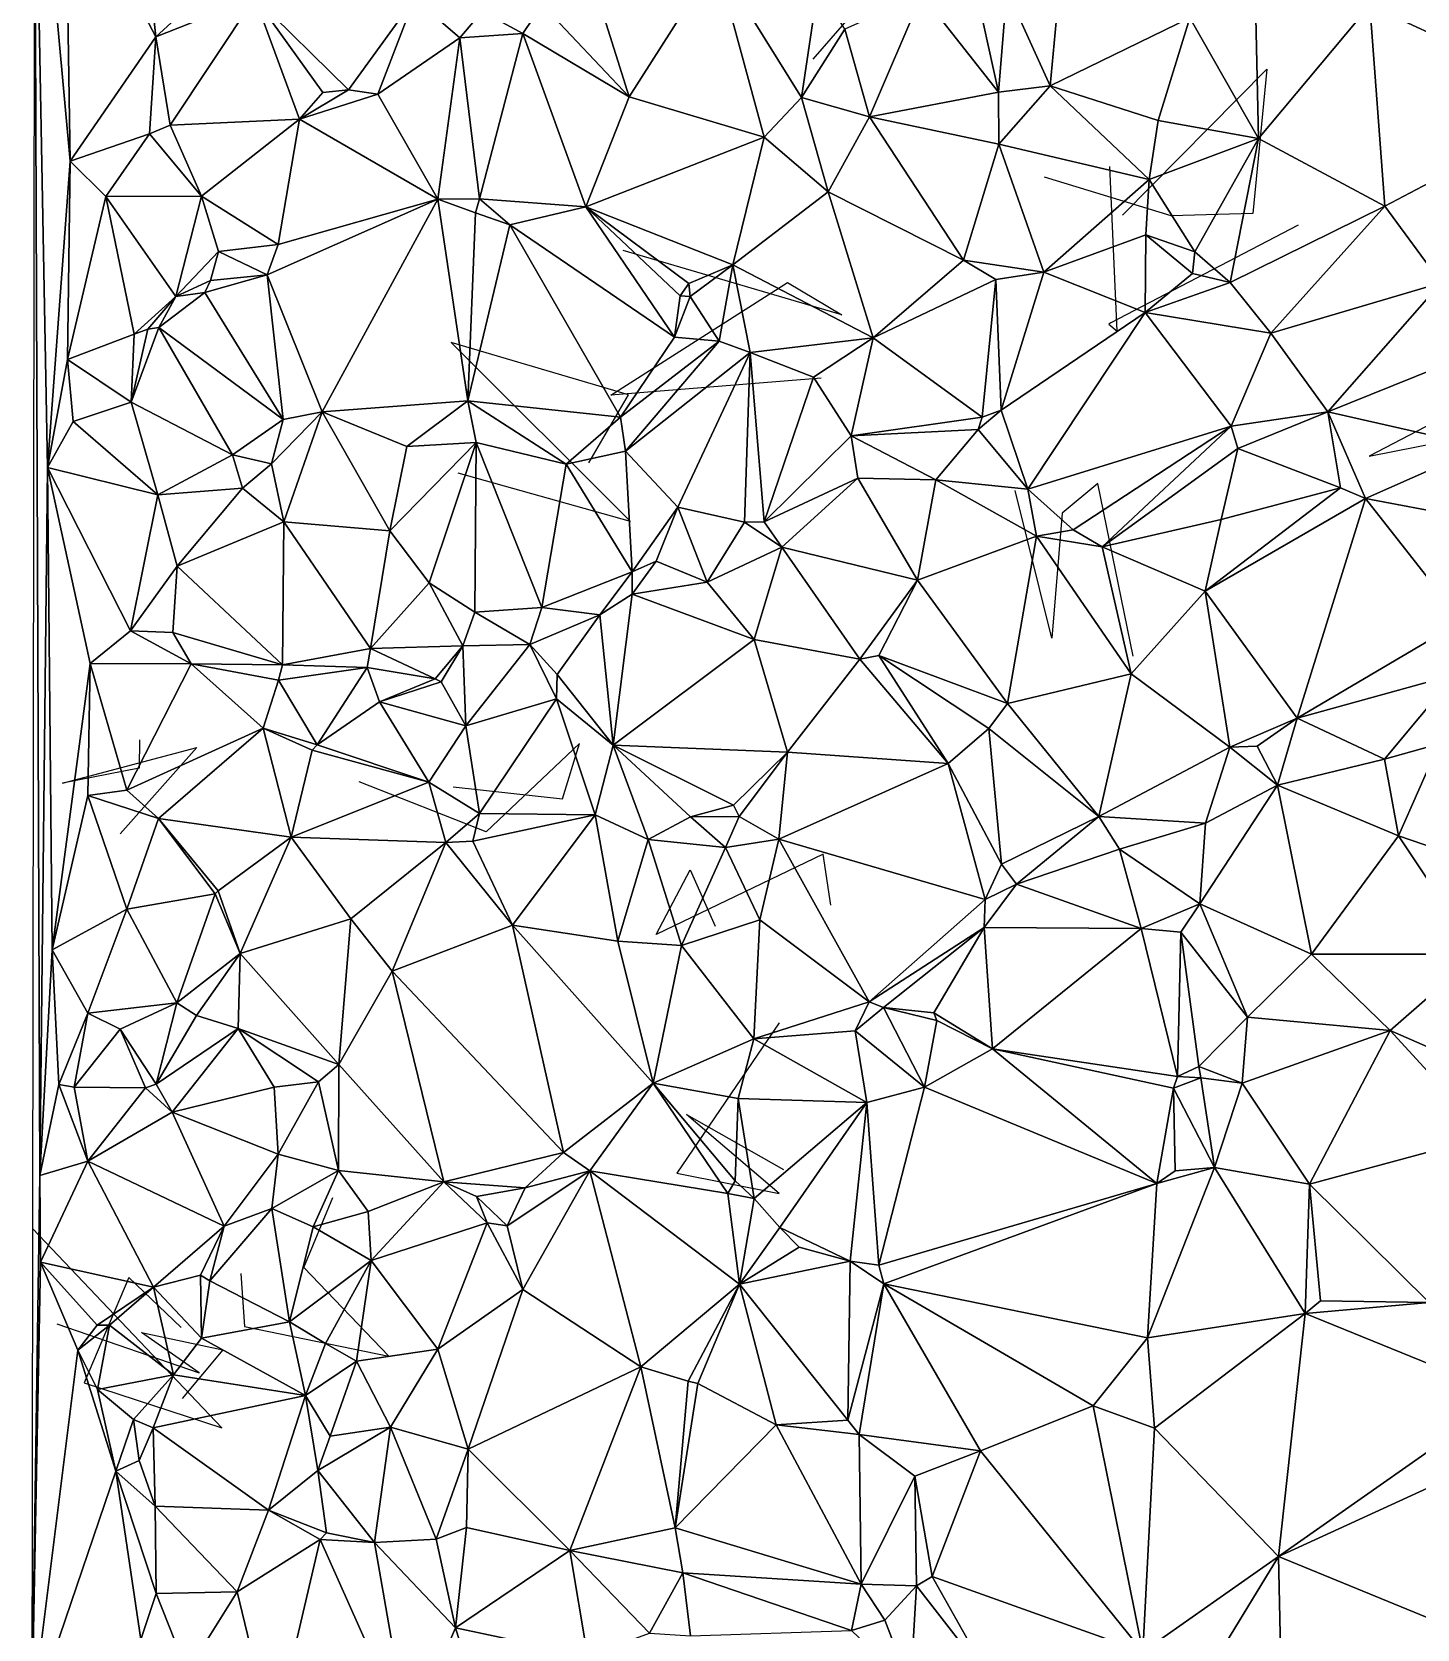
# Model space of a CAD drawing. Header units: metres. Extents: x -15.3 to 15, y -15 to 15.5.
# Drawn here: x -14.96 to -4.32, y -7.12 to 5.15 of the extents above; entities that cross this region are included whole.
import ezdxf

# ---------------------------------------------------------------- set-up
doc = ezdxf.new("R2010")
doc.units = ezdxf.units.M
doc.layers.add('CRACKS', color=1, linetype='Continuous')
doc.layers.add('STREET_MESH', color=7, linetype='Continuous')

msp = doc.modelspace()

# ---------------------------------------------------------------- linework, layer by layer
at = {"layer": 'CRACKS'}
for points in [[(-8.704, 5.601, 0.1), (-7.922, 5.723, 0.1), (-9.682, 5.386, 0.1), (-8.006, 6.037, 0.1), (-8.959, 4.942, 0.1)], [(-6.578, 3.742, 0.1), (-5.47, 4.866, 0.1), (-5.577, 3.755, 0.1), (-6.204, 3.739, 0.1), (-7.179, 4.035, 0.1)], [(-5.229, 3.666, 0.1), (-6.67, 2.915, 0.1), (-6.685, 2.905, 0.1), (-6.619, 2.851, 0.1), (-6.677, 4.117, 0.1)], [(-8.894, 2.49, 0.1), (-10.511, 2.359, 0.1), (-9.153, 3.226, 0.1), (-8.735, 2.976, 0.1), (-10.418, 3.471, 0.1)], [(-10.681, 1.839, 0.1), (-10.376, 2.362, 0.1), (-11.738, 2.764, 0.1), (-10.36, 1.389, 0.1), (-11.684, 1.761, 0.1)], [(-2.842, 1.658, 0.1), (-3.899, 1.335, 0.1), (-3.454, 2.532, 0.1), (-4.683, 1.891, 0.1), (-3.397, 2.144, 0.1)], [(-6.497, 0.353, 0.1), (-6.769, 1.681, 0.1), (-7.043, 1.452, 0.1), (-7.121, 0.492, 0.1), (-7.404, 1.628, 0.1)], [(-14.133, -0.289, 0.1), (-14.137, -0.506, 0.1), (-14.726, -0.622, 0.1), (-13.694, -0.349, 0.1), (-14.284, -1.011, 0.1)], [(-11.723, -0.65, 0.1), (-10.884, -0.743, 0.1), (-10.752, -0.317, 0.1), (-11.47, -0.996, 0.1), (-12.445, -0.612, 0.1)], [(-8.82, -1.559, 0.1), (-8.879, -1.167, 0.1), (-10.162, -1.784, 0.1), (-9.901, -1.288, 0.1), (-9.709, -1.72, 0.1)], [(-9.217, -2.464, 0.1), (-10.005, -3.619, 0.1), (-9.217, -3.774, 0.1), (-9.929, -3.167, 0.1), (-9.185, -3.59, 0.1)], [(-13.355, -4.389, 0.1), (-13.327, -4.798, 0.1), (-12.217, -5.024, 0.1), (-12.871, -4.344, 0.1), (-12.648, -3.807, 0.1)], [(-13.813, -4.805, 0.1), (-14.216, -4.421, 0.1), (-14.56, -5.231, 0.1), (-13.502, -5.575, 0.1), (-14.954, -4.046, 0.1)], [(-14.77, -4.776, 0.1), (-13.675, -5.152, 0.1), (-14.119, -4.844, 0.1), (-13.494, -4.977, 0.1), (-13.806, -5.35, 0.1)]]:
    msp.add_polyline3d(points, dxfattribs=at)
at = {"layer": 'STREET_MESH'}
for points in [[(-14.9, -3.637), (-14.94, 7.159), (-14.961, -7.808)], [(-14.666, 4.159), (-14.703, 6.439), (-14.94, 7.159)], [(-14.84, 1.803), (-14.666, 4.159), (-14.94, 7.159)], [(-14.9, -3.637), (-14.84, 1.803), (-14.94, 7.159)], [(-14.009, 5.113), (-14.703, 6.439), (-14.666, 4.159)], [(-14.009, 5.113), (-14.144, 6.386), (-14.703, 6.439)], [(-14.144, 6.386), (-14.009, 5.113), (-13.279, 5.781)], [(-4.677, 5.354), (-2.872, 4.867), (-3.366, 6.184)], [(-13.279, 5.781), (-14.009, 5.113), (-13.249, 5.415)], [(-10.737, 5.819), (-11.039, 5.36), (-10.371, 4.652)], [(-9.702, 5.703), (-10.737, 5.819), (-10.371, 4.652)], [(-9.333, 4.343), (-9.702, 5.703), (-10.371, 4.652)], [(-9.333, 4.343), (-9.047, 4.647), (-9.702, 5.703)], [(-9.047, 4.647), (-8.919, 5.509), (-9.702, 5.703)], [(-14.009, 5.113), (-13.898, 4.435), (-13.249, 5.415)], [(-13.898, 4.435), (-12.905, 4.481), (-13.249, 5.415)], [(-12.905, 4.481), (-12.725, 4.686), (-13.249, 5.415)], [(-12.527, 4.705), (-12.021, 5.408), (-13.249, 5.415)], [(-12.725, 4.686), (-12.527, 4.705), (-13.249, 5.415)], [(-12.021, 5.408), (-12.527, 4.705), (-12.302, 4.673)], [(-11.671, 5.106), (-12.021, 5.408), (-12.302, 4.673)], [(-12.021, 5.408), (-11.671, 5.106), (-11.501, 5.307)], [(-8.713, 5.172), (-8.919, 5.509), (-9.047, 4.647)], [(-8.713, 5.172), (-8.524, 4.499), (-8.121, 5.44)], [(-8.524, 4.499), (-7.532, 4.688), (-8.121, 5.44)], [(-7.532, 4.688), (-7.685, 5.386), (-8.121, 5.44)], [(-7.685, 5.386), (-7.532, 4.688), (-7.469, 5.472)], [(-7.469, 5.472), (-7.532, 4.688), (-7.135, 4.736)], [(-7.469, 5.472), (-7.135, 4.736), (-7.073, 5.392)], [(-11.671, 5.106), (-11.189, 5.138), (-11.501, 5.307)], [(-11.189, 5.138), (-11.039, 5.36), (-11.501, 5.307)], [(-11.039, 5.36), (-11.189, 5.138), (-10.371, 4.652)], [(-7.135, 4.736), (-6.062, 5.26), (-7.073, 5.392)], [(-5.557, 5.379), (-6.062, 5.26), (-5.534, 4.332)], [(-5.557, 5.379), (-5.534, 4.332), (-4.677, 5.354)], [(-4.677, 5.354), (-5.534, 4.332), (-4.563, 3.811)], [(-3.054, 4.606), (-4.677, 5.354), (-4.563, 3.811)], [(-2.872, 4.867), (-4.677, 5.354), (-3.054, 4.606)], [(-8.524, 4.499), (-8.713, 5.172), (-9.047, 4.647)], [(-6.062, 5.26), (-7.135, 4.736), (-6.304, 4.471)], [(-6.062, 5.26), (-6.304, 4.471), (-5.534, 4.332)], [(-14.058, 4.369), (-14.009, 5.113), (-14.666, 4.159)], [(-14.058, 4.369), (-13.898, 4.435), (-14.009, 5.113)], [(-11.842, 3.865), (-11.671, 5.106), (-12.302, 4.673)], [(-11.842, 3.865), (-11.521, 3.868), (-11.671, 5.106)], [(-11.521, 3.868), (-11.189, 5.138), (-11.671, 5.106)], [(-11.521, 3.868), (-10.705, 3.807), (-11.189, 5.138)], [(-11.189, 5.138), (-10.705, 3.807), (-10.371, 4.652)], [(-12.527, 4.705), (-12.905, 4.481), (-12.302, 4.673)], [(-12.905, 4.481), (-12.527, 4.705), (-12.725, 4.686)], [(-12.905, 4.481), (-11.842, 3.865), (-12.302, 4.673)], [(-7.532, 4.688), (-8.524, 4.499), (-7.53, 4.289)], [(-7.532, 4.688), (-7.53, 4.289), (-7.135, 4.736)], [(-7.135, 4.736), (-7.53, 4.289), (-6.375, 4.017)], [(-6.304, 4.471), (-7.135, 4.736), (-6.375, 4.017)], [(-10.705, 3.807), (-9.333, 4.343), (-10.371, 4.652)], [(-9.333, 4.343), (-8.842, 3.923), (-9.047, 4.647)], [(-8.842, 3.923), (-8.524, 4.499), (-9.047, 4.647)], [(-4.131, 3.223), (-3.054, 4.606), (-4.563, 3.811)], [(-13.898, 4.435), (-14.058, 4.369), (-13.657, 3.888)], [(-12.905, 4.481), (-13.898, 4.435), (-13.657, 3.888)], [(-13.069, 3.518), (-12.905, 4.481), (-13.657, 3.888)], [(-12.905, 4.481), (-13.069, 3.518), (-11.842, 3.865)], [(-8.524, 4.499), (-8.842, 3.923), (-7.8, 3.397)], [(-7.53, 4.289), (-8.524, 4.499), (-7.8, 3.397)], [(-5.534, 4.332), (-6.304, 4.471), (-6.375, 4.017)], [(-14.394, 3.887), (-14.058, 4.369), (-14.666, 4.159)], [(-14.058, 4.369), (-14.394, 3.887), (-13.657, 3.888)], [(-10.705, 3.807), (-9.573, 3.362), (-9.333, 4.343)], [(-9.573, 3.362), (-8.842, 3.923), (-9.333, 4.343)], [(-6.024, 3.462), (-5.534, 4.332), (-6.375, 4.017)], [(-6.024, 3.462), (-5.752, 3.226), (-5.534, 4.332)], [(-5.534, 4.332), (-5.752, 3.226), (-4.563, 3.811)], [(-7.53, 4.289), (-7.8, 3.397), (-7.184, 3.306)], [(-7.53, 4.289), (-7.184, 3.306), (-6.375, 4.017)], [(-14.84, 1.803), (-14.688, 2.635), (-14.666, 4.159)], [(-14.688, 2.635), (-14.394, 3.887), (-14.666, 4.159)], [(-7.184, 3.306), (-6.399, 3.591), (-6.375, 4.017)], [(-6.399, 3.591), (-6.024, 3.462), (-6.375, 4.017)], [(-14.394, 3.887), (-14.688, 2.635), (-14.175, 2.829)], [(-14.394, 3.887), (-13.855, 3.117), (-13.657, 3.888)], [(-13.855, 3.117), (-14.394, 3.887), (-14.175, 2.829)], [(-13.855, 3.117), (-13.527, 3.463), (-13.657, 3.888)], [(-13.527, 3.463), (-13.069, 3.518), (-13.657, 3.888)], [(-12.73, 2.231), (-11.842, 3.865), (-13.153, 3.284)], [(-11.842, 3.865), (-13.069, 3.518), (-13.153, 3.284)], [(-11.842, 3.865), (-12.73, 2.231), (-11.61, 2.317)], [(-11.552, 3.76), (-11.521, 3.868), (-11.842, 3.865)], [(-11.552, 3.76), (-11.842, 3.865), (-11.61, 2.317)], [(-11.521, 3.868), (-11.552, 3.76), (-11.287, 3.669)], [(-10.705, 3.807), (-11.521, 3.868), (-11.287, 3.669)], [(-10.023, 2.805), (-10.705, 3.807), (-11.287, 3.669)], [(-10.705, 3.807), (-10.023, 2.805), (-9.979, 3.123)], [(-9.911, 3.219), (-10.705, 3.807), (-9.979, 3.123)], [(-9.911, 3.219), (-9.573, 3.362), (-10.705, 3.807)], [(-8.842, 3.923), (-9.573, 3.362), (-8.495, 2.8)], [(-7.8, 3.397), (-8.842, 3.923), (-8.495, 2.8)], [(-5.752, 3.226), (-5.439, 2.837), (-4.563, 3.811)], [(-5.439, 2.837), (-4.131, 3.223), (-4.563, 3.811)], [(-11.287, 3.669), (-11.552, 3.76), (-11.61, 2.317)], [(-10.437, 2.191), (-11.287, 3.669), (-11.61, 2.317)], [(-10.437, 2.191), (-10.023, 2.805), (-11.287, 3.669)], [(-6.399, 3.591), (-7.184, 3.306), (-6.406, 2.996)], [(-6.042, 3.296), (-6.399, 3.591), (-6.406, 2.996)], [(-6.399, 3.591), (-6.042, 3.296), (-6.024, 3.462)], [(-13.527, 3.463), (-13.855, 3.117), (-13.588, 3.24)], [(-13.527, 3.463), (-13.588, 3.24), (-13.153, 3.284)], [(-13.069, 3.518), (-13.527, 3.463), (-13.153, 3.284)], [(-6.042, 3.296), (-5.752, 3.226), (-6.024, 3.462)], [(-9.911, 3.219), (-9.903, 3.118), (-9.573, 3.362)], [(-9.903, 3.118), (-9.678, 2.775), (-9.573, 3.362)], [(-9.573, 3.362), (-9.678, 2.775), (-9.44, 2.687)], [(-8.495, 2.8), (-9.573, 3.362), (-9.44, 2.687)], [(-7.8, 3.397), (-8.495, 2.8), (-7.552, 3.249)], [(-7.184, 3.306), (-7.8, 3.397), (-7.552, 3.249)], [(-13.855, 3.117), (-13.633, 3.149), (-13.588, 3.24)], [(-13.588, 3.24), (-13.633, 3.149), (-13.153, 3.284)], [(-13.633, 3.149), (-13.031, 2.172), (-13.153, 3.284)], [(-13.031, 2.172), (-12.73, 2.231), (-13.153, 3.284)], [(-9.903, 3.118), (-9.911, 3.219), (-9.979, 3.123)], [(-8.495, 2.8), (-7.658, 2.191), (-7.552, 3.249)], [(-7.658, 2.191), (-7.511, 2.244), (-7.552, 3.249)], [(-7.511, 2.244), (-7.184, 3.306), (-7.552, 3.249)], [(-6.406, 2.996), (-7.184, 3.306), (-7.511, 2.244)], [(-5.752, 3.226), (-6.042, 3.296), (-6.406, 2.996)], [(-5.752, 3.226), (-6.406, 2.996), (-5.439, 2.837)], [(-5, 2.232), (-4.131, 3.223), (-5.439, 2.837)], [(-4.131, 3.223), (-5, 2.232), (-3.826, 2.706)], [(-14.071, 2.868), (-13.855, 3.117), (-14.175, 2.829)], [(-13.985, 2.881), (-13.855, 3.117), (-14.071, 2.868)], [(-13.985, 2.881), (-13.031, 2.172), (-13.633, 3.149)], [(-13.855, 3.117), (-13.985, 2.881), (-13.633, 3.149)], [(-10.023, 2.805), (-9.903, 3.118), (-9.979, 3.123)], [(-9.678, 2.775), (-9.903, 3.118), (-10.023, 2.805)], [(-7.306, 1.638), (-6.406, 2.996), (-7.511, 2.244)], [(-7.306, 1.638), (-5.744, 2.121), (-6.406, 2.996)], [(-6.406, 2.996), (-5.744, 2.121), (-5.439, 2.837)], [(-14.688, 2.635), (-14.199, 2.306), (-14.175, 2.829)], [(-13.985, 2.881), (-14.199, 2.306), (-13.42, 1.902)], [(-13.985, 2.881), (-14.071, 2.868), (-14.199, 2.306)], [(-14.199, 2.306), (-14.071, 2.868), (-14.175, 2.829)], [(-13.031, 2.172), (-13.985, 2.881), (-13.42, 1.902)], [(-5.744, 2.121), (-5, 2.232), (-5.439, 2.837)], [(-9.678, 2.775), (-10.023, 2.805), (-10.437, 2.191)], [(-10.4, 1.93), (-9.678, 2.775), (-10.437, 2.191)], [(-9.678, 2.775), (-10.4, 1.93), (-9.44, 2.687)], [(-8.955, 2.499), (-8.495, 2.8), (-9.44, 2.687)], [(-8.495, 2.8), (-8.955, 2.499), (-8.664, 2.048)], [(-7.658, 2.191), (-8.495, 2.8), (-8.664, 2.048)], [(-5, 2.232), (-3.815, 1.962), (-3.826, 2.706)], [(-14.645, 2.158), (-14.688, 2.635), (-14.84, 1.803)], [(-14.645, 2.158), (-14.199, 2.306), (-14.688, 2.635)], [(-9.44, 2.687), (-10.4, 1.93), (-9.997, 1.498)], [(-9.485, 1.384), (-9.44, 2.687), (-9.997, 1.498)], [(-9.485, 1.384), (-9.334, 1.386), (-9.44, 2.687)], [(-9.334, 1.386), (-8.955, 2.499), (-9.44, 2.687)], [(-8.955, 2.499), (-9.334, 1.386), (-8.664, 2.048)], [(-14.199, 2.306), (-14.645, 2.158), (-13.994, 1.593)], [(-14.199, 2.306), (-13.994, 1.593), (-13.42, 1.902)], [(-12.73, 2.231), (-13.12, 1.832), (-13.025, 1.387)], [(-13.031, 2.172), (-13.12, 1.832), (-12.73, 2.231)], [(-12.73, 2.231), (-13.025, 1.387), (-12.211, 1.318)], [(-12.73, 2.231), (-12.08, 1.965), (-11.61, 2.317)], [(-12.08, 1.965), (-12.73, 2.231), (-12.211, 1.318)], [(-12.08, 1.965), (-11.547, 1.997), (-11.61, 2.317)], [(-10.855, 1.83), (-10.437, 2.191), (-11.61, 2.317)], [(-11.547, 1.997), (-10.855, 1.83), (-11.61, 2.317)], [(-7.689, 2.096), (-7.306, 1.638), (-7.511, 2.244)], [(-7.658, 2.191), (-7.689, 2.096), (-7.511, 2.244)], [(-5, 2.232), (-5.744, 2.121), (-5.693, 1.949)], [(-4.904, 1.648), (-5, 2.232), (-5.693, 1.949)], [(-3.815, 1.962), (-5, 2.232), (-4.712, 1.565)], [(-5, 2.232), (-4.904, 1.648), (-4.712, 1.565)], [(-13.994, 1.593), (-14.645, 2.158), (-14.84, 1.803)], [(-13.12, 1.832), (-13.031, 2.172), (-13.42, 1.902)], [(-10.4, 1.93), (-10.437, 2.191), (-10.855, 1.83)], [(-7.689, 2.096), (-7.658, 2.191), (-8.664, 2.048)], [(-8.014, 1.71), (-7.689, 2.096), (-8.664, 2.048)], [(-7.306, 1.638), (-7.689, 2.096), (-8.014, 1.71)], [(-6.958, 1.325), (-5.744, 2.121), (-7.306, 1.638)], [(-5.744, 2.121), (-6.958, 1.325), (-6.735, 1.194)], [(-5.693, 1.949), (-5.744, 2.121), (-6.735, 1.194)], [(-11.909, 0.918), (-11.547, 1.997), (-12.211, 1.318)], [(-11.547, 1.997), (-12.08, 1.965), (-12.211, 1.318)], [(-11.547, 1.997), (-11.909, 0.918), (-11.556, 0.693)], [(-11.042, 0.728), (-11.547, 1.997), (-11.556, 0.693)], [(-11.547, 1.997), (-11.042, 0.728), (-10.855, 1.83)], [(-8.664, 2.048), (-9.334, 1.386), (-8.613, 1.721)], [(-8.014, 1.71), (-8.664, 2.048), (-8.613, 1.721)], [(-13.994, 1.593), (-13.342, 1.645), (-13.42, 1.902)], [(-13.342, 1.645), (-13.12, 1.832), (-13.42, 1.902)], [(-10.347, 1.003), (-10.4, 1.93), (-10.855, 1.83)], [(-10.4, 1.93), (-10.347, 1.003), (-9.997, 1.498)], [(-5.82, 1.404), (-5.693, 1.949), (-6.735, 1.194)], [(-4.904, 1.648), (-5.693, 1.949), (-5.82, 1.404)], [(-3.815, 1.962), (-4.712, 1.565), (-4.007, 1.433)], [(-14.805, -1.903), (-14.84, 1.803), (-14.9, -3.637)], [(-14.84, 1.803), (-14.805, -1.903), (-14.513, 0.297)], [(-14.204, 0.55), (-14.84, 1.803), (-14.513, 0.297)], [(-14.204, 0.55), (-13.994, 1.593), (-14.84, 1.803)], [(-13.12, 1.832), (-13.342, 1.645), (-13.025, 1.387)], [(-11.042, 0.728), (-10.347, 1.003), (-10.855, 1.83)], [(-9.334, 1.386), (-9.197, 1.192), (-8.613, 1.721)], [(-9.197, 1.192), (-8.155, 0.937), (-8.613, 1.721)], [(-8.155, 0.937), (-8.014, 1.71), (-8.613, 1.721)], [(-13.342, 1.645), (-13.994, 1.593), (-13.844, 1.046)], [(-13.342, 1.645), (-13.844, 1.046), (-13.025, 1.387)], [(-7.241, 1.275), (-8.014, 1.71), (-8.155, 0.937)], [(-7.241, 1.275), (-7.306, 1.638), (-8.014, 1.71)], [(-7.241, 1.275), (-6.958, 1.325), (-7.306, 1.638)], [(-5.945, 0.853), (-4.904, 1.648), (-5.82, 1.404)], [(-4.904, 1.648), (-5.945, 0.853), (-4.712, 1.565)], [(-13.994, 1.593), (-14.204, 0.55), (-13.844, 1.046)], [(-9.997, 1.498), (-10.347, 1.003), (-10.162, 1.085)], [(-9.77, 0.922), (-9.997, 1.498), (-10.162, 1.085)], [(-9.77, 0.922), (-9.485, 1.384), (-9.997, 1.498)], [(-4.712, 1.565), (-5.945, 0.853), (-5.236, -0.122)], [(-3.97, 0.623), (-4.712, 1.565), (-5.236, -0.122)], [(-4.712, 1.565), (-3.97, 0.623), (-4.007, 1.433)], [(-13.844, 1.046), (-13.034, 0.288), (-13.025, 1.387)], [(-13.025, 1.387), (-13.034, 0.288), (-12.358, 0.414)], [(-12.211, 1.318), (-13.025, 1.387), (-12.358, 0.414)], [(-9.485, 1.384), (-9.77, 0.922), (-9.197, 1.192)], [(-9.334, 1.386), (-9.485, 1.384), (-9.197, 1.192)], [(-5.945, 0.853), (-5.82, 1.404), (-6.735, 1.194)], [(-11.909, 0.918), (-12.211, 1.318), (-12.358, 0.414)], [(-7.462, -0.009), (-7.241, 1.275), (-8.155, 0.937)], [(-7.241, 1.275), (-7.462, -0.009), (-6.513, 0.219)], [(-6.958, 1.325), (-7.241, 1.275), (-6.735, 1.194)], [(-7.241, 1.275), (-6.513, 0.219), (-6.735, 1.194)], [(-9.77, 0.922), (-9.411, 0.483), (-9.197, 1.192)], [(-9.411, 0.483), (-8.599, 0.332), (-9.197, 1.192)], [(-9.197, 1.192), (-8.599, 0.332), (-8.155, 0.937)], [(-6.513, 0.219), (-5.945, 0.853), (-6.735, 1.194)], [(-14.204, 0.55), (-13.879, 0.536), (-13.844, 1.046)], [(-13.879, 0.536), (-13.034, 0.288), (-13.844, 1.046)], [(-10.595, 0.672), (-10.347, 1.003), (-11.042, 0.728)], [(-10.595, 0.672), (-10.347, 0.831), (-10.347, 1.003)], [(-10.347, 1.003), (-10.347, 0.831), (-10.162, 1.085)], [(-10.347, 0.831), (-9.77, 0.922), (-10.162, 1.085)], [(-11.648, 0.434), (-11.909, 0.918), (-12.358, 0.414)], [(-11.909, 0.918), (-11.648, 0.434), (-11.556, 0.693)], [(-10.347, 0.831), (-9.411, 0.483), (-9.77, 0.922)], [(-8.599, 0.332), (-8.453, 0.358), (-8.155, 0.937)], [(-8.453, 0.358), (-7.462, -0.009), (-8.155, 0.937)], [(-10.347, 0.831), (-10.595, 0.672), (-10.494, -0.329)], [(-10.347, 0.831), (-10.494, -0.329), (-9.411, 0.483)], [(-5.945, 0.853), (-6.513, 0.219), (-5.755, -0.344)], [(-5.945, 0.853), (-5.755, -0.344), (-5.236, -0.122)], [(-11.648, 0.434), (-11.135, 0.444), (-11.556, 0.693)], [(-11.135, 0.444), (-11.042, 0.728), (-11.556, 0.693)], [(-11.135, 0.444), (-10.595, 0.672), (-11.042, 0.728)], [(-10.924, 0.214), (-10.595, 0.672), (-11.135, 0.444)], [(-10.595, 0.672), (-10.924, 0.214), (-10.494, -0.329)], [(-4.022, 0.212), (-3.97, 0.623), (-5.236, -0.122)], [(-13.737, 0.296), (-14.204, 0.55), (-14.513, 0.297)], [(-13.737, 0.296), (-13.879, 0.536), (-14.204, 0.55)], [(-13.879, 0.536), (-13.737, 0.296), (-13.034, 0.288)], [(-13.034, 0.288), (-12.385, 0.268), (-12.358, 0.414)], [(-12.385, 0.268), (-11.862, 0.179), (-12.358, 0.414)], [(-11.862, 0.179), (-11.648, 0.434), (-12.358, 0.414)], [(-11.816, 0.157), (-11.648, 0.434), (-11.862, 0.179)], [(-11.648, 0.434), (-11.816, 0.157), (-11.625, -0.181)], [(-11.135, 0.444), (-11.648, 0.434), (-11.625, -0.181)], [(-10.93, 0.027), (-11.135, 0.444), (-11.625, -0.181)], [(-10.93, 0.027), (-10.924, 0.214), (-11.135, 0.444)], [(-9.411, 0.483), (-10.494, -0.329), (-9.155, -0.383)], [(-8.599, 0.332), (-9.411, 0.483), (-9.155, -0.383)], [(-14.805, -1.903), (-14.531, -0.717), (-14.513, 0.297)], [(-14.531, -0.717), (-14.232, -0.676), (-14.513, 0.297)], [(-14.232, -0.676), (-13.737, 0.296), (-14.513, 0.297)], [(-13.737, 0.296), (-14.232, -0.676), (-13.184, -0.199)], [(-13.066, 0.17), (-13.737, 0.296), (-13.184, -0.199)], [(-13.737, 0.296), (-13.066, 0.17), (-13.034, 0.288)], [(-13.066, 0.17), (-12.385, 0.268), (-13.034, 0.288)], [(-12.385, 0.268), (-13.066, 0.17), (-12.768, -0.326)], [(-12.289, 0.003), (-12.385, 0.268), (-12.768, -0.326)], [(-12.385, 0.268), (-12.289, 0.003), (-11.862, 0.179)], [(-8.599, 0.332), (-9.155, -0.383), (-7.919, -0.47)], [(-8.453, 0.358), (-8.599, 0.332), (-7.919, -0.47)], [(-7.462, -0.009), (-8.453, 0.358), (-7.606, -0.203)], [(-7.606, -0.203), (-8.453, 0.358), (-7.919, -0.47)], [(-12.768, -0.326), (-13.066, 0.17), (-13.184, -0.199)], [(-12.289, 0.003), (-11.816, 0.157), (-11.862, 0.179)], [(-11.816, 0.157), (-12.289, 0.003), (-11.625, -0.181)], [(-10.494, -0.329), (-10.924, 0.214), (-10.93, 0.027)], [(-7.462, -0.009), (-6.762, -0.879), (-6.513, 0.219)], [(-6.513, 0.219), (-6.762, -0.879), (-5.755, -0.344)], [(-4.565, -0.437), (-4.022, 0.212), (-5.236, -0.122)], [(-4.022, 0.212), (-4.565, -0.437), (-4.145, -0.32)], [(-11.91, -0.613), (-12.289, 0.003), (-12.768, -0.326)], [(-12.289, 0.003), (-11.91, -0.613), (-11.625, -0.181)], [(-11.52, -0.855), (-10.93, 0.027), (-11.625, -0.181)], [(-10.93, 0.027), (-11.52, -0.855), (-10.633, -0.864)], [(-10.494, -0.329), (-10.93, 0.027), (-10.633, -0.864)], [(-6.762, -0.879), (-7.462, -0.009), (-7.606, -0.203)], [(-5.755, -0.344), (-5.544, -0.337), (-5.236, -0.122)], [(-5.544, -0.337), (-5.387, -0.637), (-5.236, -0.122)], [(-5.387, -0.637), (-4.565, -0.437), (-5.236, -0.122)], [(-14.232, -0.676), (-13.988, -0.894), (-13.184, -0.199)], [(-13.988, -0.894), (-12.968, -1.038), (-13.184, -0.199)], [(-12.807, -0.369), (-12.768, -0.326), (-13.184, -0.199)], [(-12.968, -1.038), (-12.807, -0.369), (-13.184, -0.199)], [(-11.91, -0.613), (-11.52, -0.855), (-11.625, -0.181)], [(-7.51, -1.244), (-7.606, -0.203), (-7.919, -0.47)], [(-7.51, -1.244), (-6.762, -0.879), (-7.606, -0.203)], [(-12.807, -0.369), (-11.91, -0.613), (-12.768, -0.326)], [(-10.225, -1.054), (-10.494, -0.329), (-10.633, -0.864)], [(-9.57, -0.791), (-10.494, -0.329), (-9.899, -0.88)], [(-10.494, -0.329), (-9.57, -0.791), (-9.155, -0.383)], [(-10.494, -0.329), (-10.225, -1.054), (-9.899, -0.88)], [(-6.762, -0.879), (-5.94, -0.928), (-5.755, -0.344)], [(-5.94, -0.928), (-5.387, -0.637), (-5.755, -0.344)], [(-5.387, -0.637), (-5.544, -0.337), (-5.755, -0.344)], [(-4.565, -0.437), (-4.459, -1.027), (-4.145, -0.32)], [(-4.145, -0.32), (-4.459, -1.027), (-3.492, -1.357)], [(-11.91, -0.613), (-12.807, -0.369), (-12.968, -1.038)], [(-9.57, -0.791), (-9.526, -0.879), (-9.155, -0.383)], [(-9.155, -0.383), (-9.526, -0.879), (-9.22, -1.051)], [(-9.155, -0.383), (-9.22, -1.051), (-7.919, -0.47)], [(-9.22, -1.051), (-7.635, -1.515), (-7.919, -0.47)], [(-7.635, -1.515), (-7.51, -1.244), (-7.919, -0.47)], [(-5.387, -0.637), (-4.459, -1.027), (-4.565, -0.437)], [(-11.91, -0.613), (-12.968, -1.038), (-11.781, -1.078)], [(-11.52, -0.855), (-11.91, -0.613), (-11.781, -1.078)], [(-14.231, -1.591), (-14.531, -0.717), (-14.805, -1.903)], [(-13.988, -0.894), (-14.232, -0.676), (-14.531, -0.717)], [(-14.231, -1.591), (-13.988, -0.894), (-14.531, -0.717)], [(-5.387, -0.637), (-5.986, -1.548), (-5.126, -1.935)], [(-5.986, -1.548), (-5.387, -0.637), (-5.94, -0.928)], [(-4.459, -1.027), (-5.387, -0.637), (-5.126, -1.935)], [(-11.573, -1.068), (-11.52, -0.855), (-11.781, -1.078)], [(-11.52, -0.855), (-11.573, -1.068), (-10.633, -0.864)], [(-9.526, -0.879), (-9.57, -0.791), (-9.899, -0.88)], [(-13.988, -0.894), (-14.231, -1.591), (-13.553, -1.472)], [(-13.529, -1.45), (-13.988, -0.894), (-13.553, -1.472)], [(-13.529, -1.45), (-12.968, -1.038), (-13.988, -0.894)], [(-10.633, -0.864), (-11.573, -1.068), (-11.267, -1.714)], [(-10.457, -1.835), (-10.633, -0.864), (-11.267, -1.714)], [(-10.457, -1.835), (-10.225, -1.054), (-10.633, -0.864)], [(-10.225, -1.054), (-9.63, -1.117), (-9.899, -0.88)], [(-9.63, -1.117), (-9.526, -0.879), (-9.899, -0.88)], [(-9.526, -0.879), (-9.63, -1.117), (-9.22, -1.051)], [(-7.393, -1.398), (-6.762, -0.879), (-7.51, -1.244)], [(-7.393, -1.398), (-6.602, -1.129), (-6.762, -0.879)], [(-6.762, -0.879), (-6.602, -1.129), (-5.94, -0.928)], [(-6.602, -1.129), (-5.986, -1.548), (-5.94, -0.928)], [(-12.968, -1.038), (-13.529, -1.45), (-13.36, -1.932)], [(-12.968, -1.038), (-13.36, -1.932), (-12.509, -1.664)], [(-12.968, -1.038), (-12.509, -1.664), (-11.781, -1.078)], [(-12.509, -1.664), (-12.193, -2.067), (-11.781, -1.078)], [(-12.193, -2.067), (-11.267, -1.714), (-11.781, -1.078)], [(-11.267, -1.714), (-11.573, -1.068), (-11.781, -1.078)], [(-9.968, -1.87), (-10.225, -1.054), (-10.457, -1.835)], [(-9.63, -1.117), (-10.225, -1.054), (-9.968, -1.87)], [(-9.63, -1.117), (-9.367, -1.672), (-9.22, -1.051)], [(-9.367, -1.672), (-8.527, -2.302), (-9.22, -1.051)], [(-8.527, -2.302), (-7.635, -1.515), (-9.22, -1.051)], [(-3.851, -1.935), (-4.459, -1.027), (-5.126, -1.935)], [(-4.459, -1.027), (-3.851, -1.935), (-3.492, -1.357)], [(-9.63, -1.117), (-9.968, -1.87), (-9.367, -1.672)], [(-6.602, -1.129), (-7.393, -1.398), (-6.435, -1.738)], [(-5.986, -1.548), (-6.602, -1.129), (-6.435, -1.738)], [(-7.635, -1.515), (-7.393, -1.398), (-7.51, -1.244)], [(-14.231, -1.591), (-13.848, -2.311), (-13.553, -1.472)], [(-13.848, -2.311), (-13.36, -1.932), (-13.553, -1.472)], [(-13.36, -1.932), (-13.529, -1.45), (-13.553, -1.472)], [(-7.393, -1.398), (-7.643, -1.73), (-6.435, -1.738)], [(-7.393, -1.398), (-7.635, -1.515), (-7.643, -1.73)], [(-14.53, -2.39), (-14.231, -1.591), (-14.805, -1.903)], [(-14.53, -2.39), (-13.848, -2.311), (-14.231, -1.591)], [(-7.643, -1.73), (-7.635, -1.515), (-8.527, -2.302)], [(-6.132, -1.767), (-5.986, -1.548), (-6.435, -1.738)], [(-5.986, -1.548), (-6.132, -1.767), (-5.618, -2.421)], [(-5.986, -1.548), (-5.618, -2.421), (-5.126, -1.935)], [(-12.509, -1.664), (-13.36, -1.932), (-12.603, -2.784)], [(-12.193, -2.067), (-12.509, -1.664), (-12.603, -2.784)], [(-12.193, -2.067), (-10.876, -3.459), (-11.267, -1.714)], [(-10.185, -2.928), (-10.457, -1.835), (-11.267, -1.714)], [(-10.876, -3.459), (-10.185, -2.928), (-11.267, -1.714)], [(-9.367, -1.672), (-9.968, -1.87), (-9.413, -2.586)], [(-8.527, -2.302), (-9.367, -1.672), (-9.413, -2.586)], [(-10.185, -2.928), (-9.968, -1.87), (-10.457, -1.835)], [(-8.416, -2.345), (-7.643, -1.73), (-8.527, -2.302)], [(-8.03, -2.386), (-7.643, -1.73), (-8.416, -2.345)], [(-7.643, -1.73), (-8.03, -2.386), (-7.578, -2.664)], [(-6.435, -1.738), (-7.643, -1.73), (-7.578, -2.664)], [(-6.156, -2.875), (-6.435, -1.738), (-7.578, -2.664)], [(-6.156, -2.875), (-6.132, -1.767), (-6.435, -1.738)], [(-6.132, -1.767), (-6.156, -2.875), (-5.993, -2.799)], [(-5.618, -2.421), (-6.132, -1.767), (-5.993, -2.799)], [(-14.754, -2.937), (-14.805, -1.903), (-14.9, -3.637)], [(-14.754, -2.937), (-14.53, -2.39), (-14.805, -1.903)], [(-13.36, -1.932), (-13.848, -2.311), (-13.695, -2.406)], [(-13.377, -2.508), (-13.36, -1.932), (-13.695, -2.406)], [(-13.36, -1.932), (-13.377, -2.508), (-12.603, -2.784)], [(-9.968, -1.87), (-10.185, -2.928), (-9.413, -2.586)], [(-5.618, -2.421), (-4.522, -2.522), (-5.126, -1.935)], [(-4.522, -2.522), (-3.851, -1.935), (-5.126, -1.935)], [(-3.851, -1.935), (-4.522, -2.522), (-3.679, -2.891)], [(-11.796, -3.685), (-12.193, -2.067), (-12.603, -2.784)], [(-11.796, -3.685), (-10.876, -3.459), (-12.193, -2.067)], [(-13.848, -2.311), (-14.53, -2.39), (-14.282, -2.513)], [(-14.005, -2.936), (-13.848, -2.311), (-14.282, -2.513)], [(-13.848, -2.311), (-14.005, -2.936), (-13.695, -2.406)], [(-8.635, -2.525), (-8.527, -2.302), (-9.413, -2.586)], [(-8.635, -2.525), (-8.416, -2.345), (-8.527, -2.302)], [(-14.53, -2.39), (-14.754, -2.937), (-14.635, -2.959)], [(-14.282, -2.513), (-14.53, -2.39), (-14.635, -2.959)], [(-14.005, -2.936), (-13.377, -2.508), (-13.695, -2.406)], [(-8.416, -2.345), (-8.635, -2.525), (-8.1, -2.958)], [(-8.005, -2.445), (-8.416, -2.345), (-8.1, -2.958)], [(-8.03, -2.386), (-8.416, -2.345), (-8.005, -2.445)], [(-7.578, -2.664), (-8.005, -2.445), (-8.1, -2.958)], [(-8.03, -2.386), (-8.005, -2.445), (-7.578, -2.664)], [(-5.659, -2.926), (-5.618, -2.421), (-5.993, -2.799)], [(-5.618, -2.421), (-5.659, -2.926), (-4.522, -2.522)], [(-14.087, -2.962), (-14.282, -2.513), (-14.635, -2.959)], [(-14.005, -2.936), (-14.282, -2.513), (-14.087, -2.962)], [(-14.005, -2.936), (-13.883, -3.151), (-13.377, -2.508)], [(-13.377, -2.508), (-13.883, -3.151), (-13.098, -2.958)], [(-13.377, -2.508), (-12.759, -2.917), (-12.603, -2.784)], [(-12.759, -2.917), (-13.377, -2.508), (-13.098, -2.958)], [(-8.543, -3.077), (-8.635, -2.525), (-9.413, -2.586)], [(-8.635, -2.525), (-8.543, -3.077), (-8.1, -2.958)], [(-5.659, -2.926), (-5.143, -3.703), (-4.522, -2.522)], [(-5.143, -3.703), (-3.776, -3.334), (-4.522, -2.522)], [(-4.522, -2.522), (-3.776, -3.334), (-3.679, -2.891)], [(-10.185, -2.928), (-9.533, -3.045), (-9.413, -2.586)], [(-9.533, -3.045), (-8.543, -3.077), (-9.413, -2.586)], [(-7.578, -2.664), (-8.1, -2.958), (-6.316, -3.699)], [(-6.186, -2.966), (-7.578, -2.664), (-6.316, -3.699)], [(-6.186, -2.966), (-6.156, -2.875), (-7.578, -2.664)], [(-12.759, -2.917), (-12.605, -3.599), (-12.603, -2.784)], [(-12.605, -3.599), (-11.796, -3.685), (-12.603, -2.784)], [(-6.156, -2.875), (-5.978, -2.885), (-5.993, -2.799)], [(-5.978, -2.885), (-5.659, -2.926), (-5.993, -2.799)], [(-14.531, -3.526), (-14.754, -2.937), (-14.9, -3.637)], [(-14.754, -2.937), (-14.531, -3.526), (-14.635, -2.959)], [(-13.883, -3.151), (-14.005, -2.936), (-14.087, -2.962)], [(-13.068, -3.473), (-12.759, -2.917), (-13.098, -2.958)], [(-12.759, -2.917), (-13.068, -3.473), (-12.605, -3.599)], [(-10.185, -2.928), (-10.876, -3.459), (-10.674, -3.601)], [(-9.612, -3.776), (-10.185, -2.928), (-10.674, -3.601)], [(-9.612, -3.776), (-9.555, -3.679), (-10.185, -2.928)], [(-9.555, -3.679), (-9.533, -3.045), (-10.185, -2.928)], [(-5.978, -2.885), (-6.156, -2.875), (-6.186, -2.966)], [(-5.978, -2.885), (-6.186, -2.966), (-5.872, -3.575)], [(-5.659, -2.926), (-5.978, -2.885), (-5.872, -3.575)], [(-5.143, -3.703), (-5.659, -2.926), (-5.872, -3.575)], [(-14.531, -3.526), (-14.087, -2.962), (-14.635, -2.959)], [(-14.531, -3.526), (-13.883, -3.151), (-14.087, -2.962)], [(-13.883, -3.151), (-13.068, -3.473), (-13.098, -2.958)], [(-9.555, -3.679), (-9.409, -3.814), (-9.533, -3.045)], [(-9.533, -3.045), (-9.409, -3.814), (-8.543, -3.077)], [(-8.543, -3.077), (-8.451, -4.326), (-8.1, -2.958)], [(-8.1, -2.958), (-8.451, -4.326), (-6.316, -3.699)], [(-6.174, -3.602), (-6.186, -2.966), (-6.316, -3.699)], [(-6.186, -2.966), (-6.174, -3.602), (-5.872, -3.575)], [(-13.883, -3.151), (-14.531, -3.526), (-13.484, -4.025)], [(-13.068, -3.473), (-13.883, -3.151), (-13.484, -4.025)], [(-9.409, -3.814), (-9.214, -4.037), (-8.543, -3.077)], [(-8.543, -3.077), (-9.214, -4.037), (-8.673, -4.294)], [(-8.543, -3.077), (-8.673, -4.294), (-8.451, -4.326)], [(-3.776, -3.334), (-5.143, -3.703), (-4.221, -4.612)], [(-14.895, -4.303), (-14.531, -3.526), (-14.9, -3.637)], [(-14.027, -4.495), (-14.531, -3.526), (-14.895, -4.303)], [(-13.484, -4.025), (-14.531, -3.526), (-14.027, -4.495)], [(-13.117, -3.891), (-13.068, -3.473), (-13.484, -4.025)], [(-13.068, -3.473), (-13.117, -3.891), (-12.605, -3.599)], [(-11.17, -3.732), (-10.876, -3.459), (-11.796, -3.685)], [(-10.876, -3.459), (-11.17, -3.732), (-10.674, -3.601)], [(-14.895, -4.303), (-14.9, -3.637), (-14.961, -7.808)], [(-12.605, -3.599), (-13.117, -3.891), (-12.8, -4.032)], [(-12.605, -3.599), (-12.8, -4.032), (-12.377, -3.913)], [(-11.796, -3.685), (-12.605, -3.599), (-12.377, -3.913)], [(-10.674, -3.601), (-11.309, -4.023), (-11.188, -4.513)], [(-11.17, -3.732), (-11.309, -4.023), (-10.674, -3.601)], [(-10.282, -5.107), (-10.674, -3.601), (-11.188, -4.513)], [(-10.674, -3.601), (-10.282, -5.107), (-9.522, -4.471)], [(-9.612, -3.776), (-10.674, -3.601), (-9.522, -4.471)], [(-9.409, -3.814), (-9.555, -3.679), (-9.612, -3.776)], [(-6.386, -4.884), (-5.872, -3.575), (-6.316, -3.699)], [(-6.386, -4.884), (-5.176, -4.698), (-5.872, -3.575)], [(-5.872, -3.575), (-6.174, -3.602), (-6.316, -3.699)], [(-5.176, -4.698), (-5.143, -3.703), (-5.872, -3.575)], [(-12.353, -4.29), (-11.796, -3.685), (-12.377, -3.913)], [(-11.463, -4.001), (-11.796, -3.685), (-12.353, -4.29)], [(-11.796, -3.685), (-11.463, -4.001), (-11.543, -3.797)], [(-11.17, -3.732), (-11.796, -3.685), (-11.543, -3.797)], [(-11.309, -4.023), (-11.17, -3.732), (-11.543, -3.797)], [(-11.463, -4.001), (-11.309, -4.023), (-11.543, -3.797)], [(-9.409, -3.814), (-9.612, -3.776), (-9.522, -4.471)], [(-6.316, -3.699), (-8.451, -4.326), (-8.414, -4.468)], [(-6.386, -4.884), (-6.316, -3.699), (-8.414, -4.468)], [(-5.176, -4.698), (-5.058, -4.601), (-5.143, -3.703)], [(-5.143, -3.703), (-5.058, -4.601), (-4.221, -4.612)], [(-13.593, -4.447), (-13.117, -3.891), (-13.484, -4.025)], [(-12.982, -4.762), (-13.117, -3.891), (-13.593, -4.447)], [(-13.117, -3.891), (-12.982, -4.762), (-12.8, -4.032)], [(-12.8, -4.032), (-12.353, -4.29), (-12.377, -3.913)], [(-9.214, -4.037), (-9.409, -3.814), (-9.522, -4.471)], [(-13.484, -4.025), (-14.027, -4.495), (-13.665, -4.403)], [(-13.593, -4.447), (-13.484, -4.025), (-13.665, -4.403)], [(-12.8, -4.032), (-12.982, -4.762), (-12.353, -4.29)], [(-11.463, -4.001), (-12.353, -4.29), (-11.84, -4.971)], [(-11.463, -4.001), (-11.84, -4.971), (-11.188, -4.513)], [(-11.309, -4.023), (-11.463, -4.001), (-11.188, -4.513)], [(-9.065, -4.188), (-9.214, -4.037), (-9.522, -4.471)], [(-8.673, -4.294), (-9.214, -4.037), (-9.065, -4.188)], [(-12.353, -4.29), (-12.982, -4.762), (-12.705, -4.929)], [(-12.467, -5.064), (-12.353, -4.29), (-12.705, -4.929)], [(-12.353, -4.29), (-12.467, -5.064), (-11.84, -4.971)], [(-8.673, -4.294), (-9.065, -4.188), (-9.522, -4.471)], [(-8.691, -5.517), (-8.673, -4.294), (-9.522, -4.471)], [(-8.673, -4.294), (-8.691, -5.517), (-8.414, -4.468)], [(-8.451, -4.326), (-8.673, -4.294), (-8.414, -4.468)], [(-14.608, -4.979), (-14.895, -4.303), (-14.961, -7.808)], [(-14.608, -4.979), (-14.459, -4.787), (-14.895, -4.303)], [(-14.459, -4.787), (-14.027, -4.495), (-14.895, -4.303)], [(-14.027, -4.495), (-13.657, -4.886), (-13.665, -4.403)], [(-13.657, -4.886), (-13.593, -4.447), (-13.665, -4.403)], [(-14.027, -4.495), (-14.459, -4.787), (-14.365, -4.787)], [(-13.874, -5.168), (-14.027, -4.495), (-14.365, -4.787)], [(-13.657, -4.886), (-14.027, -4.495), (-13.874, -5.168)], [(-12.982, -4.762), (-13.593, -4.447), (-13.657, -4.886)], [(-11.84, -4.971), (-11.607, -5.74), (-11.188, -4.513)], [(-11.607, -5.74), (-10.282, -5.107), (-11.188, -4.513)], [(-10.282, -5.107), (-9.917, -5.218), (-9.522, -4.471)], [(-9.522, -4.471), (-9.917, -5.218), (-9.842, -5.234)], [(-9.242, -5.553), (-9.522, -4.471), (-9.842, -5.234)], [(-9.242, -5.553), (-8.691, -5.517), (-9.522, -4.471)], [(-8.691, -5.517), (-8.604, -5.627), (-8.414, -4.468)], [(-8.604, -5.627), (-7.671, -5.752), (-8.414, -4.468)], [(-7.671, -5.752), (-6.805, -5.408), (-8.414, -4.468)], [(-6.805, -5.408), (-6.386, -4.884), (-8.414, -4.468)], [(-5.058, -4.601), (-5.176, -4.698), (-4.221, -4.612)], [(-5.176, -4.698), (-3.621, -5.329), (-4.221, -4.612)], [(-12.859, -5.327), (-12.982, -4.762), (-13.657, -4.886)], [(-12.982, -4.762), (-12.859, -5.327), (-12.705, -4.929)], [(-5.176, -4.698), (-6.386, -4.884), (-6.334, -5.579)], [(-5.176, -4.698), (-6.334, -5.579), (-5.38, -6.565)], [(-3.621, -5.329), (-5.176, -4.698), (-5.38, -6.565)], [(-14.608, -4.979), (-14.456, -5.28), (-14.365, -4.787)], [(-14.459, -4.787), (-14.608, -4.979), (-14.365, -4.787)], [(-14.456, -5.28), (-13.874, -5.168), (-14.365, -4.787)], [(-12.859, -5.327), (-13.657, -4.886), (-13.874, -5.168)], [(-6.386, -4.884), (-6.805, -5.408), (-6.334, -5.579)], [(-14.316, -5.909), (-14.608, -4.979), (-14.961, -7.808)], [(-14.456, -5.28), (-14.608, -4.979), (-14.316, -5.909)], [(-12.859, -5.327), (-12.467, -5.064), (-12.705, -4.929)], [(-11.84, -4.971), (-12.467, -5.064), (-12.206, -5.57)], [(-11.607, -5.74), (-11.84, -4.971), (-12.206, -5.57)], [(-12.467, -5.064), (-12.859, -5.327), (-12.669, -5.64)], [(-12.467, -5.064), (-12.669, -5.64), (-12.206, -5.57)], [(-11.607, -5.74), (-10.828, -6.518), (-10.282, -5.107)], [(-10.828, -6.518), (-10.018, -6.345), (-10.282, -5.107)], [(-10.018, -6.345), (-9.917, -5.218), (-10.282, -5.107)], [(-14.181, -5.512), (-13.874, -5.168), (-14.456, -5.28)], [(-13.874, -5.168), (-14.181, -5.512), (-14.028, -5.576)], [(-12.859, -5.327), (-13.874, -5.168), (-14.028, -5.576)], [(-9.917, -5.218), (-10.018, -6.345), (-9.842, -5.234)], [(-10.018, -6.345), (-9.242, -5.553), (-9.842, -5.234)], [(-14.181, -5.512), (-14.456, -5.28), (-14.316, -5.909)], [(-12.859, -5.327), (-14.028, -5.576), (-13.142, -6.209)], [(-12.764, -5.904), (-12.859, -5.327), (-13.142, -6.209)], [(-12.859, -5.327), (-12.764, -5.904), (-12.669, -5.64)], [(-3.431, -5.67), (-3.621, -5.329), (-5.38, -6.565)], [(-14.137, -5.827), (-14.181, -5.512), (-14.316, -5.909)], [(-14.181, -5.512), (-14.137, -5.827), (-14.028, -5.576)], [(-9.242, -5.553), (-8.604, -5.627), (-8.691, -5.517)], [(-6.424, -7.297), (-6.805, -5.408), (-7.671, -5.752)], [(-6.334, -5.579), (-6.805, -5.408), (-6.424, -7.297)], [(-14.137, -5.827), (-14.014, -6.177), (-14.028, -5.576)], [(-14.028, -5.576), (-14.014, -6.177), (-13.142, -6.209)], [(-12.669, -5.64), (-12.764, -5.904), (-12.206, -5.57)], [(-12.764, -5.904), (-12.327, -6.457), (-12.206, -5.57)], [(-12.327, -6.457), (-11.854, -6.431), (-12.206, -5.57)], [(-11.854, -6.431), (-11.607, -5.74), (-12.206, -5.57)], [(-9.242, -5.553), (-10.018, -6.345), (-8.588, -6.776)], [(-9.242, -5.553), (-8.588, -6.776), (-8.604, -5.627)], [(-8.604, -5.627), (-8.175, -5.948), (-7.671, -5.752)], [(-8.588, -6.776), (-8.175, -5.948), (-8.604, -5.627)], [(-6.334, -5.579), (-6.424, -7.297), (-5.38, -6.565)], [(-11.607, -5.74), (-11.854, -6.431), (-11.62, -6.341)], [(-11.607, -5.74), (-11.62, -6.341), (-10.828, -6.518)], [(-8.175, -5.948), (-8.041, -6.717), (-7.671, -5.752)], [(-8.041, -6.717), (-6.424, -7.297), (-7.671, -5.752)], [(-3.895, -7.174), (-3.431, -5.67), (-5.38, -6.565)], [(-14.014, -6.177), (-14.137, -5.827), (-14.316, -5.909)], [(-14.123, -7.202), (-14.316, -5.909), (-14.961, -7.808)], [(-14.123, -7.202), (-14.006, -6.848), (-14.316, -5.909)], [(-14.006, -6.848), (-14.014, -6.177), (-14.316, -5.909)], [(-12.697, -6.382), (-12.764, -5.904), (-13.142, -6.209)], [(-12.764, -5.904), (-12.697, -6.382), (-12.327, -6.457)], [(-8.163, -6.789), (-8.175, -5.948), (-8.588, -6.776)], [(-8.163, -6.789), (-8.041, -6.717), (-8.175, -5.948)], [(-14.014, -6.177), (-13.384, -6.835), (-13.142, -6.209)], [(-13.384, -6.835), (-14.014, -6.177), (-14.006, -6.848)], [(-13.384, -6.835), (-12.746, -6.433), (-13.142, -6.209)], [(-12.746, -6.433), (-12.697, -6.382), (-13.142, -6.209)], [(-11.854, -6.431), (-11.706, -7.112), (-11.62, -6.341)], [(-11.62, -6.341), (-11.706, -7.112), (-10.828, -6.518)], [(-9.959, -6.689), (-10.018, -6.345), (-10.828, -6.518)], [(-10.018, -6.345), (-9.959, -6.689), (-8.588, -6.776)], [(-13.108, -7.979), (-12.746, -6.433), (-13.384, -6.835)], [(-12.746, -6.433), (-13.108, -7.979), (-12.066, -7.955)], [(-12.697, -6.382), (-12.746, -6.433), (-12.327, -6.457)], [(-12.746, -6.433), (-12.066, -7.955), (-12.327, -6.457)], [(-11.706, -7.112), (-11.854, -6.431), (-12.327, -6.457)], [(-12.066, -7.955), (-11.706, -7.112), (-12.327, -6.457)], [(-11.706, -7.112), (-10.691, -7.329), (-10.828, -6.518)], [(-10.691, -7.329), (-10.215, -7.155), (-10.828, -6.518)], [(-10.215, -7.155), (-9.959, -6.689), (-10.828, -6.518)], [(-5.38, -6.565), (-6.424, -7.297), (-5.951, -7.503)], [(-5.356, -7.638), (-5.38, -6.565), (-5.951, -7.503)], [(-5.356, -7.638), (-3.895, -7.174), (-5.38, -6.565)], [(-10.215, -7.155), (-9.9, -7.174), (-9.959, -6.689)], [(-9.959, -6.689), (-8.661, -7.133), (-8.588, -6.776)], [(-9.959, -6.689), (-9.9, -7.174), (-8.661, -7.133)], [(-8.041, -6.717), (-8.163, -6.789), (-7.581, -7.537)], [(-8.041, -6.717), (-7.581, -7.537), (-6.424, -7.297)], [(-14.006, -6.848), (-14.123, -7.202), (-13.769, -7.452)], [(-13.384, -6.835), (-14.006, -6.848), (-13.769, -7.452)], [(-13.108, -7.979), (-13.384, -6.835), (-13.769, -7.452)], [(-8.588, -6.776), (-8.661, -7.133), (-8.405, -7.053)], [(-8.163, -6.789), (-8.588, -6.776), (-8.405, -7.053)], [(-8.209, -7.566), (-8.163, -6.789), (-8.405, -7.053)], [(-7.581, -7.537), (-8.163, -6.789), (-8.209, -7.566)], [(-11.387, -8.14), (-11.706, -7.112), (-12.066, -7.955)], [(-11.706, -7.112), (-11.387, -8.14), (-10.691, -7.329)], [(-8.661, -7.133), (-8.209, -7.566), (-8.405, -7.053)]]:
    msp.add_3dface(points, dxfattribs=at)

doc.saveas('drawing.dxf')
